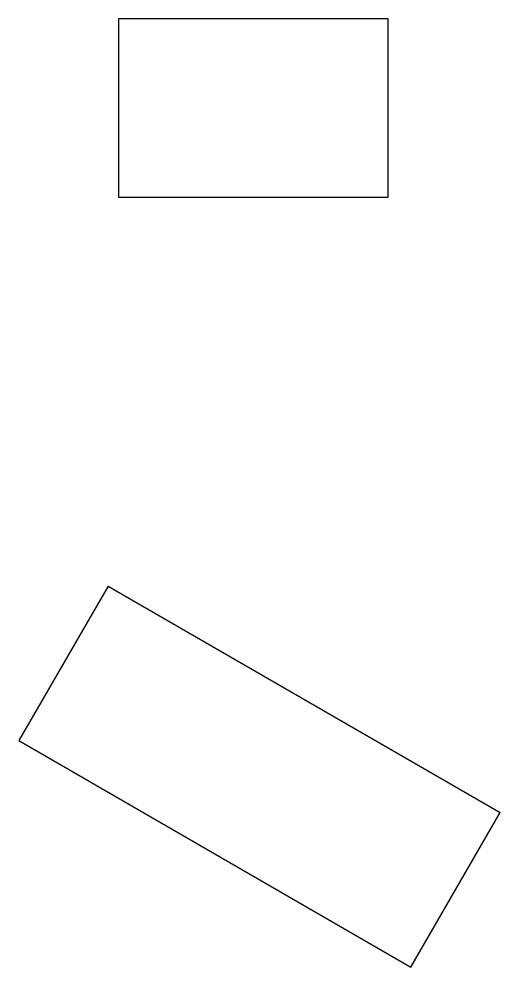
# Model space of a CAD drawing. Header units: millimetres. Extents: x 89.7 to 139.6, y -32.1 to 66.2.
import ezdxf

# ---------------------------------------------------------------- set-up
doc = ezdxf.new("R2010")
doc.units = ezdxf.units.MM

msp = doc.modelspace()

# ---------------------------------------------------------------- linework, layer by layer
for p, q in [((128, 66.25), (100, 66.25)), ((100, 66.25), (100, 47.75)), ((128, 47.75), (128, 66.25)), ((100, 47.75), (128, 47.75)), ((98.901, 7.411), (89.651, -8.611)), ((98.901, 7.411), (139.604, -16.089)), ((89.651, -8.611), (130.354, -32.111)), ((130.354, -32.111), (139.604, -16.089))]:
    msp.add_line(p, q)

doc.saveas('drawing.dxf')
